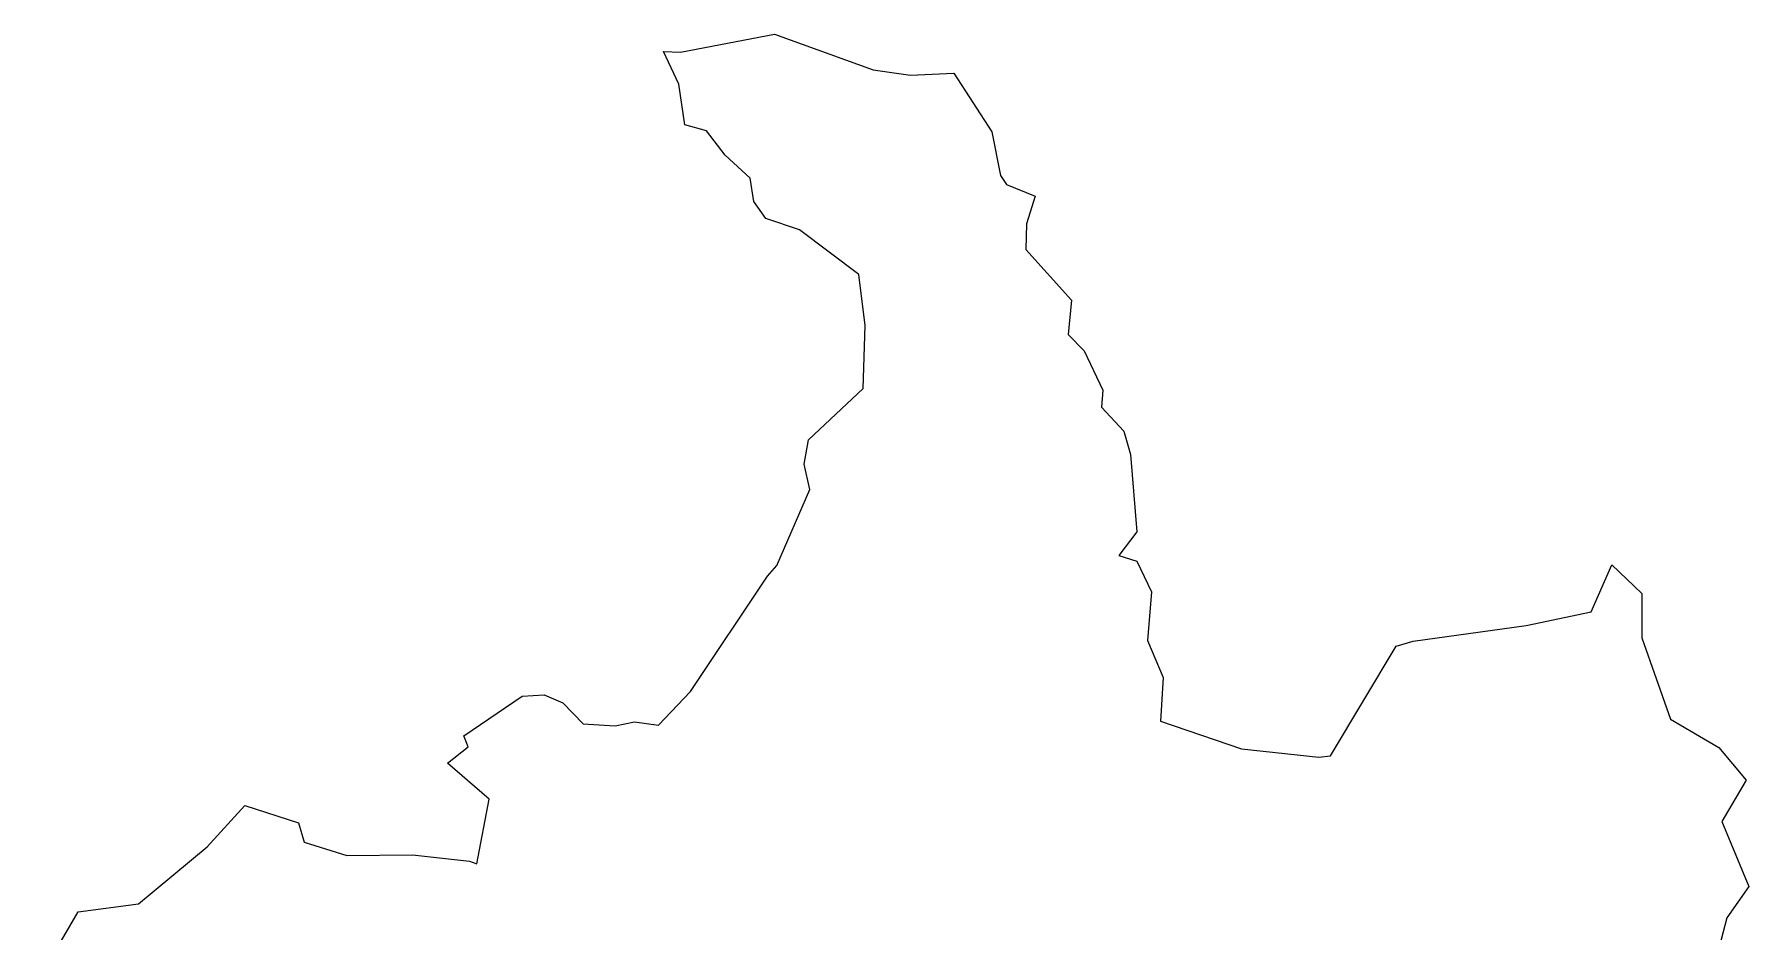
# Model space of a CAD drawing. Header units: metres. Extents: x 317446 to 322630, y 1860660 to 1866015.
# Drawn here: x 318815 to 322630, y 1864017 to 1866015 of the extents above; entities that cross this region are included whole.
import ezdxf

# ---------------------------------------------------------------- set-up
doc = ezdxf.new("R2010")
doc.units = ezdxf.units.M
doc.layers.add('village', color=3, linetype='Continuous')

msp = doc.modelspace()

# ---------------------------------------------------------------- linework, layer by layer
at = {"color": 6, "flags": 128}
msp.add_lwpolyline([(320537.9, 1865112.1), (320660, 1865226.4)], dxfattribs=at)
at = {"layer": 'village', "color": 6}
for points in [[(320660, 1865226.4, 0), (320664, 1865366.7, 0), (320650.1, 1865479.7, 0), (320518.4, 1865579.6, 0), (320443.2, 1865604.6, 0), (320416.4, 1865642.5, 0), (320408.5, 1865694.5, 0), (320352.7, 1865745.6, 0), (320311.2, 1865799.6, 0), (320262.9, 1865812.7, 0), (320249.5, 1865903.3, 0), (320215.8, 1865976.5, 0), (320253.4, 1865974.4, 0), (320462.6, 1866014.5, 0), (320681.9, 1865935.1, 0), (320765.4, 1865923.7, 0), (320861.7, 1865927.9, 0), (320946.3, 1865797.5, 0), (320965.6, 1865700.5, 0), (320979.2, 1865680.1, 0), (321042.5, 1865654, 0), (321023.7, 1865592.9, 0), (321022.1, 1865535.8, 0), (321123.8, 1865422.6, 0), (321116, 1865346.1, 0), (321151.9, 1865310, 0), (321193.1, 1865222.3, 0), (321190.5, 1865185.1, 0), (321240.2, 1865131.4, 0), (321254.5, 1865079.1, 0), (321269.2, 1864907.3, 0), (321228.7, 1864854.8, 0), (321268.9, 1864842, 0), (321301.3, 1864774, 0), (321292.3, 1864665.5, 0), (321327.8, 1864582.8, 0), (321321.4, 1864486.3, 0), (321501.8, 1864424.4, 0), (321674.1, 1864405.7, 0), (321699.7, 1864408.5, 0), (321846.1, 1864652.8, 0), (321883.5, 1864663.9, 0), (322135.1, 1864699.2, 0), (322279.8, 1864729.1, 0), (322325.9, 1864833.8, 0), (322392.9, 1864770.2, 0), (322392.3, 1864671.1, 0), (322456.5, 1864490.7, 0), (322563.6, 1864427.1, 0), (322625, 1864354.7, 0), (322570.4, 1864262.3, 0), (322630.4, 1864117.8, 0)], [(318815.5, 1863893.6, 0), (318913.4, 1864061.3, 0), (319047.6, 1864079.4, 0), (319200.4, 1864206.4, 0), (319283.8, 1864298.6, 0), (319403.6, 1864259.5, 0), (319416, 1864216.7, 0), (319511, 1864186.8, 0), (319656.8, 1864188.2, 0), (319783.6, 1864174.4, 0), (319800.3, 1864168.8, 0), (319827.4, 1864312.3, 0), (319734.8, 1864392.6, 0), (319781.3, 1864429.2, 0), (319771.5, 1864453.1, 0), (319900.8, 1864541.7, 0), (319950.3, 1864544.8, 0), (319991.3, 1864527.1, 0), (320036.8, 1864480.3, 0), (320108.1, 1864475.2, 0), (320150.8, 1864484.6, 0), (320204.4, 1864476.8, 0), (320276, 1864551.9, 0), (320447, 1864808.5, 0), (320467.8, 1864832.5, 0), (320540.9, 1865001.8, 0), (320528.8, 1865057.8, 0), (320537.9, 1865112.1, 0)], [(322630.4, 1864117.8, 0), (322581.9, 1864048.6, 0), (322560.7, 1863968.9, 0)]]:
    msp.add_polyline3d(points, dxfattribs=at)

doc.saveas('drawing.dxf')
